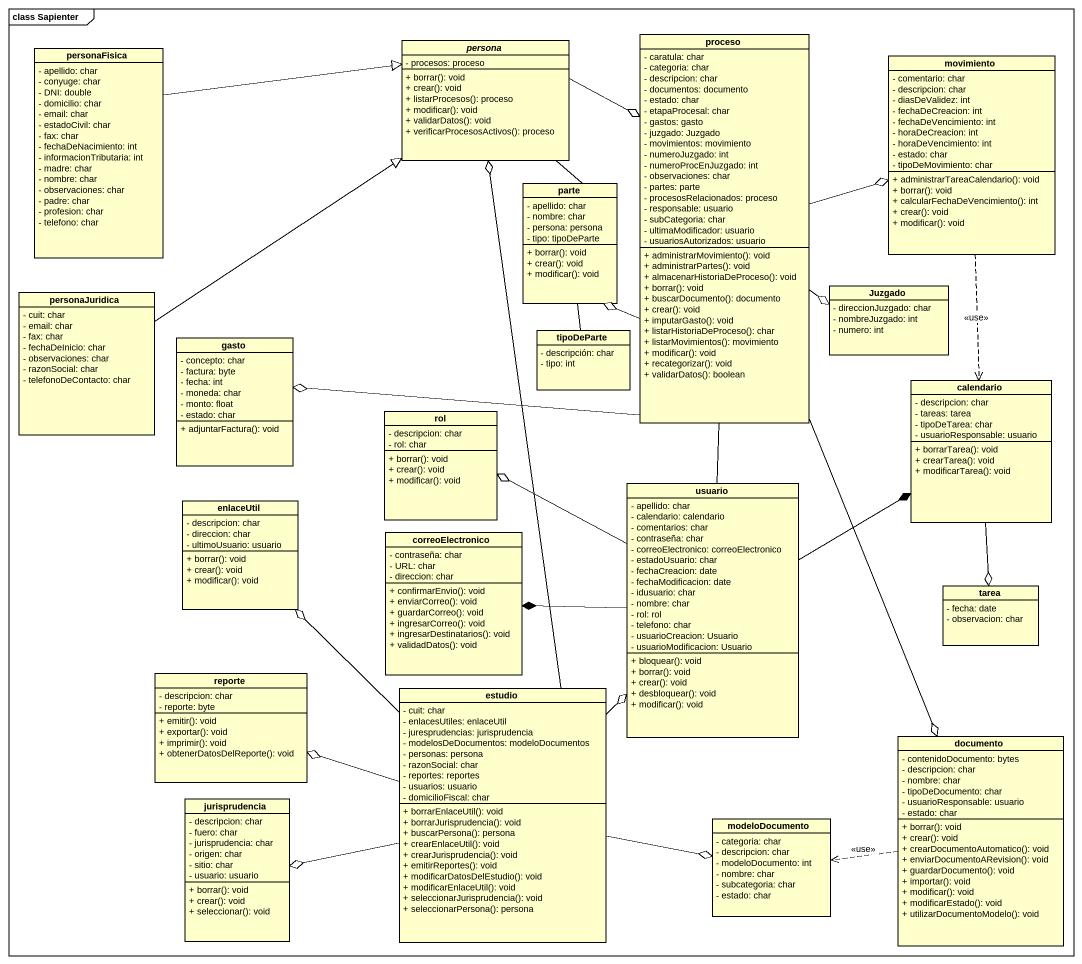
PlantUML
@startuml
mainframe class Sapienter
hide circle
hide empty members
skinparam classAttributeIconSize 0
class personaFisica {
  - apellido: char
  - conyuge: char
  - DNI: double
  - domicilio: char
  - email: char
  - estadoCivil: char
  - fax: char
  - fechaDeNacimiento: int
  - informacionTributaria: int
  - madre: char
  - nombre: char
  - observaciones: char
  - padre: char
  - profesion: char
  - telefono: char
}
abstract class persona {
  - procesos: proceso
  + borrar(): void
  + crear(): void
  + listarProcesos(): proceso
  + modificar(): void
  + validarDatos(): void
  + verificarProcesosActivos(): proceso
}
class proceso {
  - caratula: char
  - categoria: char
  - descripcion: char
  - documentos: documento
  - estado: char
  - etapaProcesal: char
  - gastos: gasto
  - juzgado: Juzgado
  - movimientos: movimiento
  - numeroJuzgado: int
  - numeroProcEnJuzgado: int
  - observaciones: char
  - partes: parte
  - procesosRelacionados: proceso
  - responsable: usuario
  - subCategoria: char
  - ultimaModificador: usuario
  - usuariosAutorizados: usuario
  + administrarMovimiento(): void
  + administrarPartes(): void
  + almacenarHistoriaDeProceso(): void
  + borrar(): void
  + buscarDocumento(): documento
  + crear(): void
  + imputarGasto(): void
  + listarHistoriaDeProceso(): char
  + listarMovimientos(): movimiento
  + modificar(): void
  + recategorizar(): void
  + validarDatos(): boolean
}
class movimiento {
  - comentario: char
  - descripcion: char
  - diasDeValidez: int
  - fechaDeCreacion: int
  - fechaDeVencimiento: int
  - horaDeCreacion: int
  - horaDeVencimiento: int
  - estado: char
  - tipoDeMovimiento: char
  + administrarTareaCalendario(): void
  + borrar(): void
  + calcularFechaDeVencimiento(): int
  + crear(): void
  + modificar(): void
}
class parte {
  - apellido: char
  - nombre: char
  - persona: persona
  - tipo: tipoDeParte
  + borrar(): void
  + crear(): void
  + modificar(): void
}
class personaJuridica {
  - cuit: char
  - email: char
  - fax: char
  - fechaDeInicio: char
  - observaciones: char
  - razonSocial: char
  - telefonoDeContacto: char
}
class Juzgado {
  - direccionJuzgado: char
  - nombreJuzgado: int
  - numero: int
}
class gasto {
  - concepto: char
  - factura: byte
  - fecha: int
  - moneda: char
  - monto: float
  - estado: char
  + adjuntarFactura(): void
}
class tipoDeParte {
  - descripción: char
  - tipo: int
}
class calendario {
  - descripcion: char
  - tareas: tarea
  - tipoDeTarea: char
  - usuarioResponsable: usuario
  + borrarTarea(): void
  + crearTarea(): void
  + modificarTarea(): void
}
class rol {
  - descripcion: char
  - rol: char
  + borrar(): void
  + crear(): void
  + modificar(): void
}
class enlaceUtil {
  - descripcion: char
  - direccion: char
  - ultimoUsuario: usuario
  + borrar(): void
  + crear(): void
  + modificar(): void
}
class usuario {
  - apellido: char
  - calendario: calendario
  - comentarios: char
  - contraseña: char
  - correoElectronico: correoElectronico
  - estadoUsuario: char
  - fechaCreacion: date
  - fechaModificacion: date
  - idusuario: char
  - nombre: char
  - rol: rol
  - telefono: char
  - usuarioCreacion: Usuario
  - usuarioModificacion: Usuario
  + bloquear(): void
  + borrar(): void
  + crear(): void
  + desbloquear(): void
  + modificar(): void
}
class correoElectronico {
  - contraseña: char
  - URL: char
  - direccion: char
  + confirmarEnvio(): void
  + enviarCorreo(): void
  + guardarCorreo(): void
  + ingresarCorreo(): void
  + ingresarDestinatarios(): void
  + validadDatos(): void
}
class tarea {
  - fecha: date
  - observacion: char
}
class reporte {
  - descripcion: char
  - reporte: byte
  + emitir(): void
  + exportar(): void
  + imprimir(): void
  + obtenerDatosDelReporte(): void
}
class estudio {
  - cuit: char
  - enlacesUtiles: enlaceUtil
  - juresprudencias: jurisprudencia
  - modelosDeDocumentos: modeloDocumentos
  - personas: persona
  - razonSocial: char
  - reportes: reportes
  - usuarios: usuario
  - domicilioFiscal: char
  + borrarEnlaceUtil(): void
  + borrarJurisprudencia(): void
  + buscarPersona(): persona
  + crearEnlaceUtil(): void
  + crearJurisprudencia(): void
  + emitirReportes(): void
  + modificarDatosDelEstudio(): void
  + modificarEnlaceUtil(): void
  + seleccionarJurisprudencia(): void
  + seleccionarPersona(): persona
}
class documento {
  - contenidoDocumento: bytes
  - descripcion: char
  - nombre: char
  - tipoDeDocumento: char
  - usuarioResponsable: usuario
  - estado: char
  + borrar(): void
  + crear(): void
  + crearDocumentoAutomatico(): void
  + enviarDocumentoARevision(): void
  + guardarDocumento(): void
  + importar(): void
  + modificar(): void
  + modificarEstado(): void
  + utilizarDocumentoModelo(): void
}
class jurisprudencia {
  - descripcion: char
  - fuero: char
  - jurisprudencia: char
  - origen: char
  - sitio: char
  - usuario: usuario
  + borrar(): void
  + crear(): void
  + seleccionar(): void
}
class modeloDocumento {
  - categoria: char
  - descripcion: char
  - modeloDocumento: int
  - nombre: char
  - subcategoria: char
  - estado: char
}
personaFisica -right-|> persona
persona -right-o proceso
proceso -right-o movimiento
proceso -left-o parte
proceso -right-o Juzgado
proceso -left-o gasto
proceso -- usuario
proceso --o documento
movimiento ..> calendario : <<use>>
parte -up- persona
parte -- tipoDeParte
personaJuridica -up-|> persona
calendario --o tarea
usuario -right-* calendario
usuario -left-o rol
usuario -left-* correoElectronico
estudio -up-o persona
estudio -up-o enlaceUtil
estudio -up-o usuario
estudio -left-o reporte
estudio -left-o jurisprudencia
estudio -right-o modeloDocumento
documento .left.> modeloDocumento : <<use>>
@enduml
